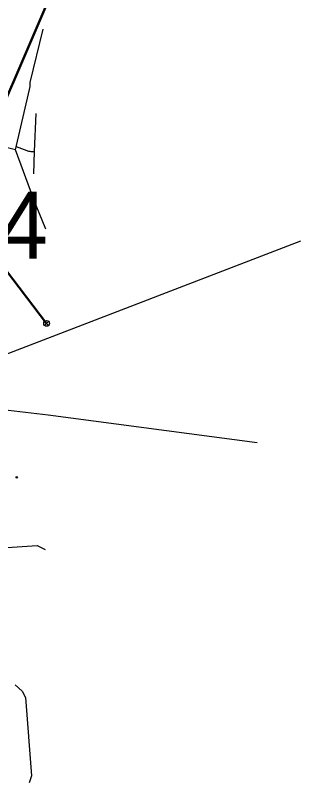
# Model space of a CAD drawing. Header units: metres. Extents: x 105014 to 106600, y 111320 to 118425.
# Drawn here: x 105458.1 to 105517.4, y 112455.9 to 112615.3 of the extents above; entities that cross this region are included whole.
import ezdxf
from ezdxf.enums import TextEntityAlignment as Align

# ---------------------------------------------------------------- set-up
doc = ezdxf.new("R2010")
doc.units = ezdxf.units.M
for name, color, linetype, lineweight in [('30-RED-ENEL-NODOS', 11, 'CONTINUOUS', 13), ('30-RED-VANTI-EXIST', 52, 'CONTINUOUS', 13), ('35-RH-ACUE-MENOR-EXIST', 151, 'CONTINUOUS', 13), ('35-RH-PLUV-COLECTOR', 96, 'CONTINUOUS', 30), ('35-RH-PLUV-NODOS', 94, 'CONTINUOUS', 13), ('40-ROT-ESTACION', 1, 'CONTINUOUS', 25), ('60-PREDIAL-LOTE', 42, 'CONTINUOUS', 13)]:
    doc.layers.add(name, color=color, linetype=linetype, lineweight=lineweight)

# ---------------------------------------------------------------- blocks, each defined once
blk = doc.blocks.new('POSTE')
blk.add_circle((0, 0), 0.15)
blk = doc.blocks.new('POZO_PLUV')
for p, q in [((-0.42, -0.42), (0.42, 0.42)), ((-0.42, 0.42), (0.42, -0.42))]:
    blk.add_line(p, q)
blk.add_circle((0, 0), 0.6)

msp = doc.modelspace()

# ---------------------------------------------------------------- linework, layer by layer
at = {"layer": '30-RED-VANTI-EXIST'}
for points in [[(105461.1523, 112601.1287), (105461.1579, 112601.2961), (105463.8801, 112612.3937)], [(105460.9827, 112599.7988), (105461.1291, 112600.4379), (105461.1293, 112600.4447)], [(105461.1293, 112600.4447), (105461.1296, 112600.4535)], [(105461.1296, 112600.4535), (105461.1523, 112601.1287)], [(105458.1057, 112587.2415), (105460.9827, 112599.7988)], [(105462.0089, 112586.9125), (105462.0221, 112586.9119), (105462.4237, 112594.8383)], [(105458.1057, 112587.2415), (105446.2669, 112590.2631), (105446.1874, 112590.2702)], [(105458.2727, 112587.9221), (105460.4923, 112587.1233)], [(105461.8859, 112576.9528), (105458.1057, 112587.2415)], [(105460.4923, 112587.1233), (105460.6289, 112587.0741)], [(105460.6289, 112587.0741), (105460.8015, 112587.012)], [(105460.8015, 112587.012), (105460.9395, 112586.9623), (105461.1001, 112586.9548)], [(105461.1001, 112586.9548), (105461.2831, 112586.9463)], [(105461.2831, 112586.9463), (105461.4286, 112586.9395)], [(105461.4286, 112586.9395), (105462.0089, 112586.9125)], [(105462.0089, 112586.9125), (105461.8699, 112582.2319)], [(105462.1158, 112576.3271), (105461.8859, 112576.9528)], [(105462.1179, 112576.3215), (105462.1158, 112576.3271)], [(105462.3732, 112575.7039), (105462.1319, 112576.2833), (105462.1179, 112576.3215)], [(105464.4261, 112570.7745), (105462.3732, 112575.7039)], [(105445.8633, 112503.7826), (105462.5781, 112504.9195), (105464.2545, 112504.0837)]]:
    msp.add_lwpolyline(points, dxfattribs=at)
at = {"layer": '35-RH-ACUE-MENOR-EXIST'}
for points in [[(105439.37, 112527.65), (105444.31, 112527.92), (105444.11, 112531.1), (105449.552, 112531.44), (105454.88, 112544.207), (105517.4282, 112568.3297)], [(105445.4027, 112534.409), (105450.6773, 112533.7915), (105464.87, 112532.13), (105508.4054, 112526.344)]]:
    msp.add_lwpolyline(points, dxfattribs=at)
at = {"layer": '35-RH-PLUV-COLECTOR'}
for points in [[(105446.3089, 112575.058), (105468.4865, 112626.7188)], [(105446.3089, 112575.058), (105464.573, 112551.139)]]:
    msp.add_lwpolyline(points, dxfattribs=at)
at = {"layer": '60-PREDIAL-LOTE'}
msp.add_lwpolyline([(105458.0255, 112475.9223), (105459.4846, 112474.6001), (105460.1756, 112473.2333), (105461.4031, 112456.938), (105460.924, 112455.4823)], dxfattribs=at)

# ---------------------------------------------------------------- block references
at = {"layer": '30-RED-ENEL-NODOS', "rotation": 73.1}
msp.add_blockref('POSTE', (105458.3642, 112519.085), dxfattribs=at)
at = {"layer": '35-RH-PLUV-NODOS', "rotation": 270}
msp.add_blockref('POZO_PLUV', (105464.573, 112551.139), dxfattribs=at)

# ---------------------------------------------------------------- texts
at = {"layer": '40-ROT-ESTACION'}
msp.add_text('Calle 134', height=14, dxfattribs=at).set_placement((105425.3338, 112560.3717), align=Align.BOTTOM_CENTER)

doc.saveas('drawing.dxf')
